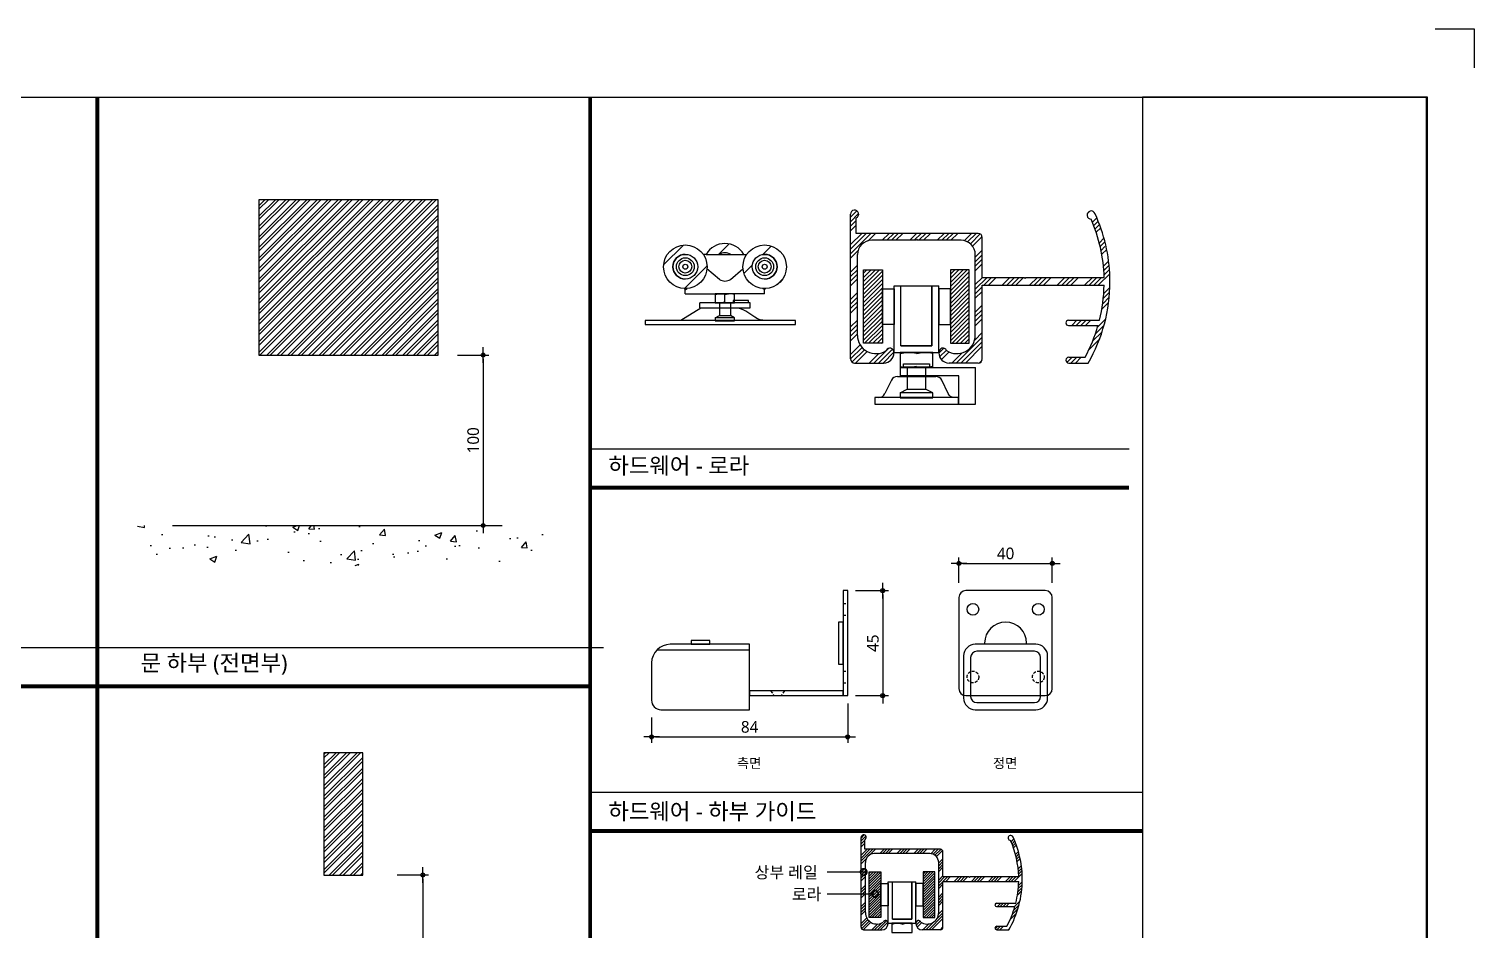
# Model space of a CAD drawing. Extents: x -256 to 8104, y -176 to 5714.
# Drawn here: x 4389 to 8104, y 3397 to 5714 of the extents above; entities that cross this region are included whole.
import ezdxf
from ezdxf.enums import TextEntityAlignment as Align

# ---------------------------------------------------------------- set-up
doc = ezdxf.new("R2010")
doc.units = 0
doc.header["$LTSCALE"] = 30
doc.linetypes.add('HIDDEN', pattern=[0.375, 0.25, -0.125])
doc.layers.get('0').update_dxf_attribs({"linetype": 'CONTINUOUS'})
doc.layers.get('DEFPOINTS').update_dxf_attribs({"linetype": 'CONTINUOUS'})
for name, color, linetype in [('curior-0Line', 252, 'CONTINUOUS'), ('DIM', 7, 'CONTINUOUS'), ('HAT', 8, 'CONTINUOUS'), ('HID', 9, 'HIDDEN'), ('TIT', 3, 'CONTINUOUS'), ('문자', 3, 'CONTINUOUS'), ('부자재', 4, 'CONTINUOUS'), ('치수', 1, 'CONTINUOUS'), ('판넬', 2, 'CONTINUOUS'), ('해치', 8, 'CONTINUOUS')]:
    doc.layers.add(name, color=color, linetype=linetype)
doc.styles.add('돋움', font='malgun.ttf')
doc.dimstyles.new('10', dxfattribs={"dimscale": 10, "dimtxt": 3, "dimasz": 1, "dimexe": 1.5, "dimexo": 2, "dimgap": 1, "dimtad": 1, "dimdec": 0, "dimlunit": 6, "dimtxsty": '돋움', "dimblk": 'DIMDOT', "dimcen": -1, "dimdle": 1.5, "dimclrt": 3, "dimazin": 3, "dimtfac": 1, "dimtdec": 0, "dimtix": 1, "dimtmove": 2, "dimatfit": 3, "dimldrblk": 'DIMDOT', "dimarcsym": 0})
pattern_1 = [(45, (0, 0), (-57.0851, 57.0851), [])]

# ---------------------------------------------------------------- blocks, each defined once
blk = doc.blocks.new('DIMDOT')
at = {"linetype": 'Continuous'}
blk.add_line((-2, 0), (2, 0), dxfattribs=at)
for radius in [0.5, 0.25]:
    blk.add_circle((0, 0), radius, dxfattribs=at)
blk = doc.blocks.new('*D14')
at = {"layer": 'DEFPOINTS', "color": 0}
for p in [(5315.8, 3539), (5259, 3100.8), (5401.9, 3100.8)]:
    blk.add_point(p, dxfattribs=at)
at = {"layer": 'DIM', "color": 0, "lineweight": -2, "ltscale": 10}
for p, q in [((5335.8, 3539), (5416.9, 3539)), ((5401.9, 3529), (5401.9, 3110.8)), ((5279, 3100.8), (5416.9, 3100.8))]:
    blk.add_line(p, q, dxfattribs=at)
at = {"layer": 'DIM', "color": 0, "lineweight": -2, "xscale": 10, "yscale": 10, "zscale": 10}
for p, rotation in [((5401.9, 3539), 90), ((5401.9, 3100.8), 270)]:
    blk.add_blockref('DIMDOT', p, dxfattribs=dict(at, rotation=rotation))
at = {"layer": 'DIM', "color": 3, "insert": (5376.4, 3319.9), "char_height": 30, "attachment_point": 5, "rotation": 90, "style": '돋움'}
blk.add_mtext('100', dxfattribs=at)
blk = doc.blocks.new('*D15')
at = {"layer": 'DEFPOINTS', "color": 0}
for p in [(5470.9, 4875.7), (5414.1, 4437.5), (5557, 4437.5)]:
    blk.add_point(p, dxfattribs=at)
at = {"layer": 'DIM', "color": 0, "lineweight": -2, "ltscale": 10}
for p, q in [((5490.9, 4875.7), (5572, 4875.7)), ((5557, 4865.7), (5557, 4447.5)), ((5434.1, 4437.5), (5572, 4437.5))]:
    blk.add_line(p, q, dxfattribs=at)
at = {"layer": 'DIM', "color": 0, "lineweight": -2, "xscale": 10, "yscale": 10, "zscale": 10}
for p, rotation in [((5557, 4875.7), 90), ((5557, 4437.5), 270)]:
    blk.add_blockref('DIMDOT', p, dxfattribs=dict(at, rotation=rotation))
at = {"layer": 'DIM', "color": 3, "insert": (5531.5, 4656.6), "char_height": 30, "attachment_point": 5, "rotation": 90, "style": '돋움'}
blk.add_mtext('100', dxfattribs=at)
blk = doc.blocks.new('_DOTSMALL')
at = {"color": 0, "linetype": 'ByBlock', "const_width": 0.5}
blk.add_lwpolyline([(-0.0625, 0, 1), (0.0625, 0, 1)], format="xyb", close=True, dxfattribs=at)
blk = doc.blocks.new('A$C63EC304E')
at = {"layer": '치수', "color": 1, "xscale": 2.5, "yscale": 2.5, "zscale": 2.5, "rotation": 234.3098741996962}
blk.add_blockref('_DOTSMALL', (0.31, 0.31), dxfattribs=at)
blk = doc.blocks.new('A$C2BC9653E')
at = {"layer": '치수', "xscale": 0.3333333333333333, "yscale": 0.3333333333333333, "zscale": 0.3333333333333333}
blk.add_blockref('A$C63EC304E', (0, 0), dxfattribs=at)
blk = doc.blocks.new('A$C7FC71301')
at = {"layer": '치수', "rotation": 180}
blk.add_blockref('A$C2BC9653E', (0.208, 0.208), dxfattribs=at)
blk = doc.blocks.new('A$C4A20372B')
at = {"layer": '치수'}
blk.add_blockref('A$C7FC71301', (0, 0), dxfattribs=at)
blk = doc.blocks.new('A$C566469F5')
at = {"layer": '치수'}
blk.add_blockref('A$C4A20372B', (0, 0), dxfattribs=at)
blk = doc.blocks.new('A$C7E317CD4')
at = {"layer": '해치', "xscale": 2, "yscale": 2, "zscale": 2}
blk.add_blockref('A$C566469F5', (0, 0), dxfattribs=at)
blk = doc.blocks.new('A$C601D7F27')
at = {"layer": '치수'}
blk.add_blockref('A$C7E317CD4', (0, 0), dxfattribs=at)
blk = doc.blocks.new('A$C38802C08')
at = {"layer": '치수'}
blk.add_blockref('A$C601D7F27', (0, 0), dxfattribs=at)
blk = doc.blocks.new('*D25')
at = {"layer": 'DEFPOINTS', "color": 0}
for p in [(6494, 4000), (5990, 3964), (6494, 3894)]:
    blk.add_point(p, dxfattribs=at)
at = {"layer": 'DIM', "color": 0, "lineweight": -2}
for p, q in [((6494, 3980), (6494, 3879)), ((5990, 3944), (5990, 3879)), ((6000, 3894), (6484, 3894))]:
    blk.add_line(p, q, dxfattribs=at)
at = {"layer": 'DIM', "color": 0, "lineweight": -2, "xscale": 10, "yscale": 10, "zscale": 10, "rotation": 180}
blk.add_blockref('DIMDOT', (5990, 3894), dxfattribs=at)
at = {"layer": 'DIM', "color": 0, "lineweight": -2, "xscale": 10, "yscale": 10, "zscale": 10}
blk.add_blockref('DIMDOT', (6494, 3894), dxfattribs=at)
at = {"layer": 'DIM', "color": 3, "insert": (6242, 3919.5), "char_height": 30, "attachment_point": 5, "style": '돋움'}
blk.add_mtext('84', dxfattribs=at)
blk = doc.blocks.new('*D26')
at = {"layer": 'DEFPOINTS', "color": 0}
for p in [(6494, 4270), (6494, 4000), (6584, 4000)]:
    blk.add_point(p, dxfattribs=at)
at = {"layer": 'DIM', "color": 0, "lineweight": -2}
for p, q in [((6514, 4270), (6599, 4270)), ((6584, 4260), (6584, 4010)), ((6514, 4000), (6599, 4000))]:
    blk.add_line(p, q, dxfattribs=at)
at = {"layer": 'DIM', "color": 0, "lineweight": -2, "xscale": 10, "yscale": 10, "zscale": 10}
for p, rotation in [((6584, 4270), 90), ((6584, 4000), 270)]:
    blk.add_blockref('DIMDOT', p, dxfattribs=dict(at, rotation=rotation))
at = {"layer": 'DIM', "color": 3, "insert": (6558.7, 4135), "char_height": 30, "attachment_point": 5, "rotation": 90, "style": '돋움'}
blk.add_mtext('45', dxfattribs=at)
blk = doc.blocks.new('*D27')
at = {"layer": 'DEFPOINTS', "color": 0}
for p in [(7020, 4340), (6780, 4270), (7020, 4270)]:
    blk.add_point(p, dxfattribs=at)
at = {"layer": 'DIM', "color": 0, "lineweight": -2}
for p, q in [((6780, 4290), (6780, 4355)), ((7020, 4290), (7020, 4355)), ((6790, 4340), (7010, 4340))]:
    blk.add_line(p, q, dxfattribs=at)
at = {"layer": 'DIM', "color": 0, "lineweight": -2, "xscale": 10, "yscale": 10, "zscale": 10, "rotation": 180}
blk.add_blockref('DIMDOT', (6780, 4340), dxfattribs=at)
at = {"layer": 'DIM', "color": 0, "lineweight": -2, "xscale": 10, "yscale": 10, "zscale": 10}
blk.add_blockref('DIMDOT', (7020, 4340), dxfattribs=at)
at = {"layer": 'DIM', "color": 3, "insert": (6900, 4365.5), "char_height": 30, "attachment_point": 5, "style": '돋움'}
blk.add_mtext('40', dxfattribs=at)
blk = doc.blocks.new('SLIDE_04')
at = {"layer": 'HAT'}
h = blk.add_hatch(dxfattribs=at)
h.set_pattern_fill('ANSI32', color=256, scale=2, style=0)
h.set_pattern_definition([(45, (-8321.48, -175.764), (-13.470384, 13.470384), []), (45, (-8312.5, -175.764), (-13.470384, 13.470384), [])])
h.paths.add_polyline_path([(5281.4, 4875.6), (5441.4, 4875.6), (5441.4, 5275), (4980.7, 5275), (4980.7, 4875.6)])
h = blk.add_hatch(dxfattribs=at)
h.set_pattern_fill('ANSI32', color=256, scale=2, style=0)
h.set_pattern_definition([(45, (-8298.62, -275.948), (-13.470384, 13.470384), []), (45, (-8289.64, -275.948), (-13.470384, 13.470384), [])])
h.paths.add_polyline_path([(5147.8, 3538.9), (5247.4, 3538.9), (5247.4, 3853.3), (5147.8, 3853.3)])
at = {"layer": '부자재', "transparency": 33554687}
h = blk.add_hatch(dxfattribs=at)
h.set_pattern_fill('ANSI34', color=256, scale=2.6208, style=0)
h.paths.add_polyline_path([(6839.9, 5178, 0.414214), (6829.4, 5188.5), (6516, 5188.5), (6516, 5228.2, 1.849882), (6501.3, 5237.8), (6501.3, 4865.6, 0.414214), (6511.8, 4855.1), (6586.8, 4855.1, 0.462672), (6612.6, 4885.6, 0.692392), (6593.1, 4887.6, -0.604375), (6519.1, 4926.4), (6519.1, 5134, -0.414214), (6555.8, 5170.7), (6669, 5170.7), (6670.6, 5173.8), (6672.2, 5170.7), (6785.4, 5170.7, -0.414214), (6822.1, 5134), (6822.1, 4926.4, -0.604375), (6748.1, 4887.6, 0.692392), (6728.6, 4885.6, 0.462672), (6754.5, 4855.1), (6829.4, 4855.1, 0.414214), (6839.9, 4865.6), (6839.9, 5055.4), (7153.3, 5055.4, -0.056269), (7141.2, 4965.2), (7061.6, 4965.2, 1), (7061.6, 4951.6), (7137.5, 4951.6, -0.054308), (7104.2, 4870.3), (7062.4, 4870.3, 1), (7062.4, 4855.1), (7112.5, 4855.1, 0.130774), (7168, 5063.9), (7168, 5075.3, 0.046575), (7158.6, 5152.8, -0.996886), (7157.4, 5157.9, 0.052525), (7128.8, 5241.1, 1.711181), (7119.9, 5225.2, -0.095582), (7153.4, 5075.3), (7152, 5075.3), (6951.6, 5075.3), (6950, 5072.1), (6948.4, 5075.3), (6839.9, 5075.3)])
h = blk.add_hatch(dxfattribs=at)
h.set_pattern_fill('ANSI31,_O', color=256, scale=25.426935)
h.set_pattern_definition(pattern_1)
h.paths.add_polyline_path([(6020.7, 5102.8, 1), (6132.6, 5102.8, 1)])
h.paths.add_polyline_path([(6108.4, 5102.8, -1), (6044.9, 5102.8, -1)], flags=16)
h.paths.add_polyline_path([(6099.5, 5102.8, -1), (6053.8, 5102.8, -1)], flags=0)
h.paths.add_polyline_path([(6093.2, 5102.8, -1), (6060.1, 5102.8, -1)], flags=0)
h = blk.add_hatch(dxfattribs=at)
h.set_pattern_fill('ANSI31,_O', color=256, scale=25.426935)
h.set_pattern_definition(pattern_1)
h.paths.add_polyline_path([(6227.1, 5134.6, 0.57735), (6130.2, 5134.6)])
h = blk.add_hatch(dxfattribs=at)
h.set_pattern_fill('ANSI31,_O', color=256, scale=25.426935)
h.set_pattern_definition(pattern_1)
h.paths.add_polyline_path([(6224.6, 5102.8, 1), (6336.5, 5102.8, 1)])
h.paths.add_polyline_path([(6312.4, 5102.8, -1), (6248.8, 5102.8, -1)], flags=16)
h.paths.add_polyline_path([(6303.5, 5102.8, -1), (6257.7, 5102.8, -1)], flags=0)
h.paths.add_polyline_path([(6297.1, 5102.8, -1), (6264.1, 5102.8, -1)], flags=0)
h = blk.add_hatch(dxfattribs=at)
h.set_pattern_fill('ANSI31', color=256, scale=2.390163, style=0)
h.paths.add_polyline_path([(6583.3, 4905.9), (6534.8, 4905.9), (6534.8, 5094.8), (6583.3, 5094.8)])
h = blk.add_hatch(dxfattribs=at)
h.set_pattern_fill('ANSI31', color=256, scale=2.390163, style=0)
h.paths.add_polyline_path([(6758, 4905.9), (6806.4, 4905.9), (6806.4, 5094.8), (6758, 5094.8)])
h = blk.add_hatch(dxfattribs=at)
h.set_pattern_fill('ANSI34', color=256, scale=1.62811, style=0)
h.paths.add_polyline_path([(6739, 3598.5, 0.414214), (6732.5, 3605), (6537.7, 3605), (6537.7, 3629.7, 1.849882), (6528.6, 3635.6), (6528.6, 3404.4, 0.414214), (6535.1, 3397.9), (6581.7, 3397.9, 0.462672), (6597.8, 3416.8, 0.692392), (6585.6, 3418.1, -0.604375), (6539.7, 3442.2), (6539.7, 3571.1, -0.414214), (6562.5, 3593.9), (6632.8, 3593.9), (6633.8, 3595.9), (6634.8, 3593.9), (6705.1, 3593.9, -0.414214), (6727.9, 3571.1), (6727.9, 3442.2, -0.604375), (6682, 3418.1, 0.692392), (6669.8, 3416.8, 0.462672), (6685.9, 3397.9), (6732.5, 3397.9, 0.414214), (6739, 3404.4), (6739, 3522.3), (6933.6, 3522.3, -0.056269), (6926.1, 3466.3), (6876.7, 3466.3, 1), (6876.7, 3457.8), (6923.8, 3457.8, -0.054308), (6903.1, 3407.4), (6877.2, 3407.4, 1), (6877.2, 3397.9), (6908.3, 3397.9, 0.130774), (6942.8, 3527.6), (6942.8, 3534.7, 0.046575), (6936.9, 3582.8, -0.996886), (6936.2, 3586, 0.052525), (6918.4, 3637.7, 1.711181), (6912.9, 3627.8, -0.095582), (6933.7, 3534.7), (6932.9, 3534.7), (6808.3, 3534.7), (6807.3, 3532.7), (6806.4, 3534.7), (6739, 3534.7)])
h = blk.add_hatch(dxfattribs=at)
h.set_pattern_fill('ANSI31', color=256, scale=1.484836, style=0)
h.paths.add_polyline_path([(6579.5, 3429.5), (6549.4, 3429.5), (6549.4, 3546.8), (6579.5, 3546.8)])
h = blk.add_hatch(dxfattribs=at)
h.set_pattern_fill('ANSI31', color=256, scale=1.484836, style=0)
h.paths.add_polyline_path([(6688.1, 3429.5), (6718.1, 3429.5), (6718.1, 3546.8), (6688.1, 3546.8)])
at = {"layer": '해치'}
h = blk.add_hatch(dxfattribs=at)
h.set_pattern_fill('AR-CONC', color=256, style=0)
h.set_pattern_definition([(50, (3239.55, 2900.74), (182.185, -15.939), [19.05, -209.55]), (355, (3239.55, 2900.74), (-35.243, 191.057), [15.24, -167.64]), (100.451, (3254.73, 2899.42), (146.943, 175.117), [16.19, -178.09]), (46.184, (3239.55, 2951.54), (271.079, -42.042), [28.575, -314.325]), (96.636, (3262.14, 2948.04), (237.404, 247.426), [24.285, -267.135]), (351.184, (3239.55, 2951.54), (237.405, 247.425), [22.86, -251.46]), (21, (3264.95, 2938.84), (151.615, -102.2655), [19.05, -209.55]), (326, (3264.95, 2938.84), (61.802, 184.188), [15.24, -167.64]), (71.4514, (3277.58, 2930.32), (213.416, 81.923), [16.19, -178.09]), (37.5, (3239.546, 2900.744), (3.0886, 84.555), [0, -165.608, 0, -170.18, 0, -168.275]), (7.5, (3239.55, 2900.74), (66.8197, 100.1806), [0, -97.028, 0, -161.798, 0, -64.135]), (327.5, (3182.904, 2900.744), (135.5906, -5.7287), [0, -63.5, 0, -198.12, 0, -262.89]), (317.5, (3157.5, 2900.74), (148.129, 25.4265), [0, -82.55, 0, -131.572, 0, -186.69])])
h.paths.add_polyline_path([(5719.1, 4334.5), (5719.1, 4437.5), (4668.9, 4437.5), (4668.9, 4334.5)])
at = {"color": 2}
for p, q in [((8004.1, 5714.2), (8104.1, 5714.2)), ((8004.1, 5714.2), (8104.1, 5714.2)), ((8004.1, 5714.2), (8104.1, 5714.2)), ((8104.1, 5714.2), (8104.1, 5614.2)), ((8104.1, 5714.2), (8104.1, 5614.2)), ((8104.1, 5714.2), (8104.1, 5614.2)), ((4758.3, 4437.5), (5606, 4437.5))]:
    blk.add_line(p, q, dxfattribs=at)
at = {"color": 8}
for p, q in [((5832, 4634.8), (7217.2, 4634.8)), ((2518.8, 4124.2), (5866.6, 4124.2)), ((5832, 3752), (7251.6, 3752))]:
    blk.add_line(p, q, dxfattribs=at)
at = {"color": 2}
for points in [[(-0.7, 5538.4), (7251.6, 5538.4), (7251.6, 0.1), (-0.7, 0.1)], [(-0.7, 5538.4), (7251.6, 5538.4), (7251.6, 0.1), (-0.7, 0.1)], [(-0.7, 5538.4), (7981.2, 5538.4), (7981.2, 0.1), (-0.7, 0.1)]]:
    blk.add_lwpolyline(points, close=True, dxfattribs=at)
at = {"color": 8, "const_width": 10}
for points in [[(4565.2, 2769.2), (4565.2, 5538.4)], [(5832, 0.1), (5832, 5538.4)], [(5832, 4534.8), (7217.2, 4534.8)], [(2484.2, 4024.2), (5832, 4024.2)], [(5832, 3652), (7251.6, 3652)]]:
    blk.add_lwpolyline(points, dxfattribs=at)
at = {"layer": 'curior-0Line'}
blk.add_line((7251.6, 5538.4), (7251.6, 0.8), dxfattribs=at)
blk.add_lwpolyline([(7984.1, 5538.4), (7251.6, 5538.4), (7251.6, 0.1), (7984.1, 0.1)], close=True, dxfattribs=at)
at = {"layer": 'HID'}
for p, q in [((6482, 4237), (6494, 4237)), ((6482, 4207), (6494, 4207)), ((6482, 4063), (6494, 4063)), ((6296, 4012), (6305, 4000)), ((6332, 4012), (6323, 4000)), ((6482, 4033), (6494, 4033))]:
    blk.add_line(p, q, dxfattribs=at)
for centre in [(6816, 4048), (6984, 4048)]:
    blk.add_circle(centre, 15, dxfattribs=at)
at = {"layer": '부자재'}
for p, q in [((6501.3, 4865.6), (6501.3, 5237.8)), ((6516, 5188.5), (6516, 5228.2)), ((6829.4, 5188.5), (6516, 5188.5)), ((6669, 5170.7), (6555.8, 5170.7)), ((6669, 5170.7), (6670.6, 5173.8)), ((6670.6, 5173.8), (6672.2, 5170.7)), ((6785.4, 5170.7), (6672.2, 5170.7)), ((6839.9, 5075.3), (6839.9, 5178)), ((6130.2, 5134.6), (6122.7, 5134.6)), ((6130.2, 5134.6), (6234.5, 5134.6)), ((6519.1, 4926.4), (6519.1, 5134)), ((6822.1, 4926.4), (6822.1, 5134)), ((6164.4, 5070.3), (6132.3, 5097.1)), ((6192.8, 5070.3), (6224.9, 5097.1)), ((6613.3, 5054), (6630.5, 5054)), ((6613.3, 4882.3), (6613.3, 5054)), ((6630.5, 4899.5), (6630.5, 5054)), ((6710.7, 5054), (6727.9, 5054)), ((6710.7, 4899.5), (6710.7, 5054)), ((6727.9, 4882.3), (6727.9, 5054)), ((6839.9, 5075.3), (6948.4, 5075.3)), ((6839.9, 5055.4), (7153.3, 5055.4)), ((6839.9, 4865.6), (6839.9, 5055.4)), ((6948.4, 5075.3), (6950, 5072.1)), ((6950, 5072.1), (6951.6, 5075.3)), ((6951.6, 5075.3), (7152, 5075.3)), ((7152, 5075.3), (7153.4, 5075.3)), ((7168, 5063.9), (7168, 5075.3)), ((6076.7, 5043.1), (6074.2, 5046.9)), ((6076.7, 5043.1), (6081.1, 5047.1)), ((6076.7, 5046.9), (6076.7, 5043.1)), ((6076.7, 5032.9), (6076.7, 5043.1)), ((6076.7, 5032.9), (6178.6, 5032.9)), ((6153.7, 5031.1), (6162.7, 5032.9)), ((6178.6, 5031.1), (6169.6, 5032.9)), ((6280.6, 5032.9), (6178.6, 5032.9)), ((6178.6, 5031.1), (6187.7, 5032.9)), ((6178.6, 5010), (6178.6, 5032.9)), ((6203.5, 5031.1), (6194.5, 5032.9)), ((6280.6, 5043.1), (6276.1, 5047.1)), ((6280.6, 5046.9), (6280.6, 5043.1)), ((6280.6, 5043.1), (6283, 5046.9)), ((6280.6, 5032.9), (6280.6, 5043.1)), ((6116.4, 4996.5), (6064.9, 4964.5)), ((6243.5, 5010), (6113.8, 5010)), ((6113.8, 4997.3), (6113.8, 5010)), ((6113.8, 4997.3), (6243.5, 4997.3)), ((6204.3, 4996.5), (6116.4, 4996.5)), ((6153.7, 5011.8), (6162.7, 5010)), ((6164.5, 5010), (6164.5, 4977)), ((6178.6, 5011.8), (6169.6, 5010)), ((6178.6, 5011.8), (6187.7, 5010)), ((6192.7, 5010), (6192.7, 4977)), ((6203.5, 5011.8), (6194.5, 5010)), ((6243.5, 4997.3), (6243.5, 5010)), ((6153.7, 4971.3), (6164.5, 4977)), ((6164.5, 4977), (6192.7, 4977)), ((6203.5, 4971.3), (6192.7, 4977)), ((7061.6, 4965.2), (7141.2, 4965.2)), ((7061.6, 4951.6), (7137.5, 4951.6)), ((6610, 4897.4), (6610, 4897.4)), ((6613, 4881.3), (6613, 4882.9)), ((6613.3, 4882.3), (6727.9, 4882.3)), ((6628.5, 4879.3), (6643.8, 4882.3)), ((6630.5, 4899.5), (6710.7, 4899.5)), ((6670.6, 4879.3), (6655.3, 4882.3)), ((6670.6, 4879.3), (6685.9, 4882.3)), ((6712.7, 4879.3), (6697.4, 4882.3)), ((6728.3, 4881.3), (6728.3, 4882.9)), ((7062.4, 4870.3), (7104.2, 4870.3)), ((6511.8, 4855.1), (6586.8, 4855.1)), ((6628.5, 4846.6), (6643.8, 4843.6)), ((6630.1, 4843.6), (6822.2, 4843.6)), ((6630.1, 4822.2), (6630.1, 4843.6)), ((6646.8, 4843.6), (6646.8, 4787.8)), ((6670.6, 4846.6), (6655.3, 4843.6)), ((6670.6, 4846.6), (6685.9, 4843.6)), ((6694.4, 4843.6), (6694.4, 4787.8)), ((6712.7, 4846.6), (6697.4, 4843.6)), ((6829.4, 4855.1), (6754.5, 4855.1)), ((6822.2, 4749.5), (6822.2, 4843.6)), ((7062.4, 4855.1), (7112.5, 4855.1)), ((6606.3, 4811), (6589.9, 4776.5)), ((6621.8, 4820.8), (6720.4, 4820.8)), ((6779.3, 4822.2), (6630.1, 4822.2)), ((6779.3, 4749.5), (6779.3, 4822.2)), ((6574.4, 4766.7), (6563.7, 4766.7)), ((6628.5, 4778.2), (6646.8, 4787.8)), ((6646.8, 4787.8), (6694.4, 4787.8)), ((6712.7, 4778.2), (6694.4, 4787.8)), ((6779.3, 4749.5), (6822.2, 4749.5)), ((6006, 4118), (6242, 4118)), ((6528.6, 3404.4), (6528.6, 3635.6)), ((6537.7, 3605), (6537.7, 3629.7)), ((6732.5, 3605), (6537.7, 3605)), ((6539.7, 3442.2), (6539.7, 3571.1)), ((6632.8, 3593.9), (6562.5, 3593.9)), ((6632.8, 3593.9), (6633.8, 3595.9)), ((6633.8, 3595.9), (6634.8, 3593.9)), ((6705.1, 3593.9), (6634.8, 3593.9)), ((6727.9, 3442.2), (6727.9, 3571.1)), ((6739, 3534.7), (6739, 3598.5)), ((6739, 3534.7), (6806.4, 3534.7)), ((6806.4, 3534.7), (6807.3, 3532.7)), ((6807.3, 3532.7), (6808.3, 3534.7)), ((6808.3, 3534.7), (6932.9, 3534.7)), ((6932.9, 3534.7), (6933.7, 3534.7)), ((6942.8, 3527.6), (6942.8, 3534.7)), ((6598.2, 3521.5), (6608.9, 3521.5)), ((6598.2, 3414.8), (6598.2, 3521.5)), ((6608.9, 3425.5), (6608.9, 3521.5)), ((6658.7, 3521.5), (6669.4, 3521.5)), ((6658.7, 3425.5), (6658.7, 3521.5)), ((6669.4, 3414.8), (6669.4, 3521.5)), ((6739, 3522.3), (6933.6, 3522.3)), ((6739, 3404.4), (6739, 3522.3)), ((6876.7, 3466.3), (6926.1, 3466.3)), ((6876.7, 3457.8), (6923.8, 3457.8)), ((6596.2, 3424.2), (6596.2, 3424.2)), ((6608.9, 3425.5), (6658.7, 3425.5)), ((6535.1, 3397.9), (6581.7, 3397.9)), ((6598, 3414.2), (6598, 3415.2)), ((6598.2, 3414.8), (6669.4, 3414.8)), ((6607.6, 3412.9), (6617.1, 3414.8)), ((6633.8, 3412.9), (6624.3, 3414.8)), ((6633.8, 3412.9), (6643.3, 3414.8)), ((6659.9, 3412.9), (6650.4, 3414.8)), ((6669.6, 3414.2), (6669.6, 3415.2)), ((6732.5, 3397.9), (6685.9, 3397.9)), ((6877.2, 3407.4), (6903.1, 3407.4)), ((6877.2, 3397.9), (6908.3, 3397.9))]:
    blk.add_line(p, q, dxfattribs=at)
for points in [[(6583.3, 4905.9), (6534.8, 4905.9), (6534.8, 5094.8), (6583.3, 5094.8)], [(6758, 4905.9), (6806.4, 4905.9), (6806.4, 5094.8), (6758, 5094.8)], [(6630.5, 5054), (6710.7, 5054), (6710.7, 4899.5), (6630.5, 4899.5)], [(6153.7, 5010), (6203.5, 5010), (6203.5, 5032.9), (6153.7, 5032.9)], [(6199.7, 5010.5), (6239.3, 5010.5), (6239.3, 5015.6), (6199.7, 5015.6)], [(6613.3, 4954.4), (6583.3, 4954.4), (6583.3, 5046.3), (6613.3, 5046.3)], [(6727.9, 4954.4), (6758, 4954.4), (6758, 5046.3), (6727.9, 5046.3)], [(6359.8, 4964.5), (5973.4, 4964.5), (5973.4, 4954.3), (6359.8, 4954.3)], [(6153.7, 4963.6), (6203.5, 4963.6), (6203.5, 4971.3), (6153.7, 4971.3)], [(6628.5, 4843.6), (6712.7, 4843.6), (6712.7, 4882.3), (6628.5, 4882.3)], [(6704.1, 4844.5), (6637.1, 4844.5), (6637.1, 4853), (6704.1, 4853)], [(6563.7, 4766.7), (6563.7, 4749.5), (6778.5, 4749.5), (6778.5, 4766.7)], [(6628.5, 4765.3), (6712.7, 4765.3), (6712.7, 4778.2), (6628.5, 4778.2)], [(6482, 4000), (6494, 4000), (6494, 4270), (6482, 4270)], [(6470, 4081), (6482, 4081), (6482, 4189), (6470, 4189)], [(6092, 4132), (6140, 4132), (6140, 4142), (6092, 4142)], [(6242, 4000), (6482, 4000), (6482, 4012), (6242, 4012)], [(6579.5, 3429.5), (6549.4, 3429.5), (6549.4, 3546.8), (6579.5, 3546.8)], [(6688.1, 3429.5), (6718.1, 3429.5), (6718.1, 3546.8), (6688.1, 3546.8)], [(6598.2, 3459.6), (6579.5, 3459.6), (6579.5, 3516.7), (6598.2, 3516.7)], [(6608.9, 3521.5), (6658.7, 3521.5), (6658.7, 3425.5), (6608.9, 3425.5)], [(6669.4, 3459.6), (6688.1, 3459.6), (6688.1, 3516.7), (6669.4, 3516.7)], [(6607.6, 3390.8), (6659.9, 3390.8), (6659.9, 3414.8), (6607.6, 3414.8)]]:
    blk.add_lwpolyline(points, close=True, dxfattribs=at)
for points in [[(6359.8, 4964.5), (6283.5, 4964.5, -0.146218), (6255.6, 4972.8), (6232.2, 4988.2)], [(6778.5, 4766.7), (6767.8, 4766.7, -0.289281), (6752.3, 4776.5), (6735.9, 4811)]]:
    blk.add_lwpolyline(points, format="xyb", dxfattribs=at)
for points in [[(6798, 4000), (7002, 4000, 0.4142), (7020, 4018), (7020, 4252, 0.4142), (7002, 4270), (6798, 4270, 0.4142), (6780, 4252), (6780, 4018, 0.4142)], [(6014, 3964), (6242, 3964), (6242, 4132), (6038, 4132, 0.4142), (5990, 4084), (5990, 3988, 0.4142)], [(6822, 3964), (6978, 3964, 0.4142), (7008, 3994), (7008, 4102, 0.4142), (6978, 4132), (6822, 4132, 0.4142), (6792, 4102), (6792, 3994, 0.4142)], [(6826, 3982), (6974, 3982, 0.4142), (6990, 3998), (6990, 4098, 0.4142), (6974, 4114), (6826, 4114, 0.4142), (6810, 4098), (6810, 3998, 0.4142)]]:
    blk.add_lwpolyline(points, format="xyb", close=True, dxfattribs=at)
for centre, radius in [((6076.7, 5102.8), 55.9), ((6076.7, 5102.8), 31.8), ((6280.6, 5102.8), 55.9), ((6280.6, 5102.8), 31.8), ((6076.7, 5102.8), 22.9), ((6076.7, 5102.8), 16.5), ((6076.7, 5102.8), 6.36), ((6280.6, 5102.8), 22.9), ((6280.6, 5102.8), 16.5), ((6280.6, 5102.8), 6.36), ((6816, 4222), 15), ((6984, 4222), 15)]:
    blk.add_circle(centre, radius, dxfattribs=at)
for centre, radius, start, end in [((6511.8, 5237.8), 10.5, 293.5782, 180), ((7119.8, 5235.7), 10.5, 18.306, 272.7447), ((6748.1, 5063.4), 420.1, 1.6188, 24.7002), ((6748.1, 5063.4), 405.4, 1.6774, 23.5169), ((6555.8, 5134), 36.7, 90, 180), ((6785.4, 5134), 36.7, 0, 90), ((6829.4, 5178), 10.5, 0, 90), ((6076.7, 5102.8), 31.8, 90, 270), ((6178.6, 5106.6), 55.9, 30, 150), ((6178.6, 5106.6), 31.8, 61.6424, 118.3576), ((6280.6, 5102.8), 31.8, 270, 90), ((6178.6, 5091.4), 25.4, 236.047, 303.953), ((6747.9, 5063.9), 420.1, 330.198, 0), ((6747.9, 5063.9), 405.4, 345.9067, 358.7889), ((6204.3, 4945.6), 50.9, 56.7251, 90), ((7061.6, 4958.4), 6.81, 90, 270), ((6747.9, 5063.9), 405.4, 331.4775, 343.9119), ((6566.3, 4926.4), 47.2, 180, 304.5909), ((6774.9, 4926.4), 47.2, 235.4091, 0), ((6586.8, 4881.3), 26.2, 270, 0), ((6602.5, 4882.9), 10.5, 0, 153.5459), ((6738.8, 4882.9), 10.5, 26.4541, 180), ((6754.5, 4881.3), 26.2, 180, 270), ((7062.4, 4862.7), 7.6, 90, 270), ((6511.8, 4865.6), 10.5, 180, 270), ((6829.4, 4865.6), 10.5, 270, 0), ((6621.8, 4803.6), 17.2, 90, 154.5367), ((6720.4, 4803.6), 17.2, 25.4633, 90), ((6574.4, 4783.9), 17.2, 270, 334.5367), ((6900, 4135), 54, 0, 180), ((6535.1, 3635.6), 6.51, 293.5782, 180), ((6912.8, 3634.3), 6.51, 18.306, 272.7447), ((6732.5, 3598.5), 6.51, 0, 90), ((6681.9, 3527.3), 251.9, 1.6774, 23.5169), ((6681.9, 3527.3), 261, 1.6188, 24.7002), ((6562.5, 3571.1), 22.8, 90, 180), ((6705.1, 3571.1), 22.8, 0, 90), ((6681.8, 3527.6), 261, 330.198, 0), ((6681.8, 3527.6), 251.9, 345.9067, 358.7889), ((6876.7, 3462.1), 4.23, 90, 270), ((6681.8, 3527.6), 251.9, 331.4775, 343.9119), ((6569, 3442.2), 29.3, 180, 304.5909), ((6591.5, 3415.2), 6.51, 0, 153.5459), ((6676.1, 3415.2), 6.51, 26.4541, 180), ((6698.6, 3442.2), 29.3, 235.4091, 0), ((6535.1, 3404.4), 6.51, 180, 270), ((6581.7, 3414.2), 16.3, 270, 0), ((6685.9, 3414.2), 16.3, 180, 270), ((6732.5, 3404.4), 6.51, 270, 0), ((6877.2, 3402.6), 4.72, 90, 270)]:
    blk.add_arc(centre, radius, start, end, dxfattribs=at)
at = {"layer": '치수'}
for p, q in [((6441, 3546.8), (6535.2, 3546.8)), ((6441, 3490.4), (6564.5, 3490.4))]:
    blk.add_line(p, q, dxfattribs=at)
at = {"layer": '판넬', "color": 1}
for points in [[(4980.7, 4875.6), (5441.4, 4875.6), (5441.4, 5275), (4980.7, 5275)], [(5147.8, 3538.9), (5247.4, 3538.9), (5247.4, 3853.3), (5147.8, 3853.3)]]:
    blk.add_lwpolyline(points, close=True, dxfattribs=at)
at = {"layer": '해치', "xscale": 20, "yscale": 20}
for p in [(6531, 3542.6), (6560.3, 3486.3)]:
    blk.add_blockref('A$C38802C08', p, dxfattribs=at)
at = {"layer": 'TIT', "style": '돋움'}
for s, p in [('하드웨어 - 로라', (5878.7, 4570.4)), ('하드웨어 - 하부 가이드', (5878.7, 3681.5))]:
    blk.add_text(s, height=42, dxfattribs=at).set_placement(p)
blk.add_text('문 하부 (전면부)', height=42, dxfattribs=at).set_placement((5053.9, 4063.3), align=Align.RIGHT)
at = {"layer": '문자', "style": '돋움'}
for s, height, p in [('측면', 25, (6209.4, 3814)), ('정면', 25, (6867.4, 3814)), ('상부 레일', 30.34, (6254.7, 3530.6)), ('로라', 30.34, (6350.3, 3474.3))]:
    blk.add_text(s, height=height, dxfattribs=at).set_placement(p)
at = {"layer": 'DIM', "ltscale": 10}
for base, p1, p2, picture, middle in [((5557, 4437.5), (5470.9, 4875.7), (5414.1, 4437.5), '*D15', (5531.5, 4656.6)), ((5401.9, 3100.8), (5315.8, 3539), (5259, 3100.8), '*D14', (5376.4, 3319.9))]:
    dim = blk.add_linear_dim(base=base, p1=p1, p2=p2, angle=90, text='100', dimstyle='10', dxfattribs=at)
    dim.commit()
    dim.dimension.update_dxf_attribs({"geometry": picture, "text_midpoint": middle})
at = {"layer": 'DIM'}
for base, p1, p2, text, picture, middle in [((7020, 4340), (6780, 4270), (7020, 4270), '40', '*D27', (6900, 4365.5)), ((6494, 3894), (5990, 3964), (6494, 4000), '84', '*D25', (6242, 3919.5))]:
    dim = blk.add_linear_dim(base=base, p1=p1, p2=p2, text=text, dimstyle='10', dxfattribs=at)
    dim.commit()
    dim.dimension.update_dxf_attribs({"geometry": picture, "text_midpoint": middle})
dim = blk.add_linear_dim(base=(6584, 4000), p1=(6494, 4270), p2=(6494, 4000), angle=90, text='45', dimstyle='10', dxfattribs=at)
dim.commit()
dim.dimension.update_dxf_attribs({"geometry": '*D26', "text_midpoint": (6558.7, 4135)})

msp = doc.modelspace()

# ---------------------------------------------------------------- block references
msp.add_blockref('SLIDE_04', (0, 0))

doc.saveas('drawing.dxf')
